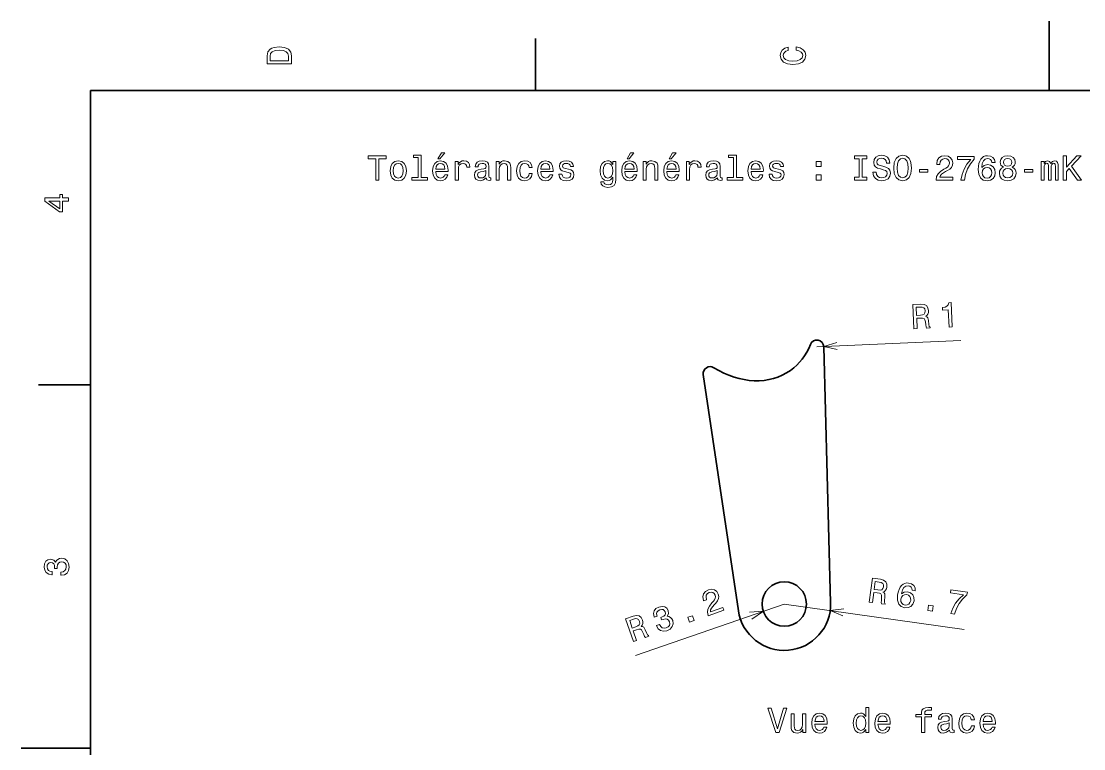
# Model space of a CAD drawing. Extents: x 0 to 297, y 0 to 210.
# Drawn here: x 0 to 153.5, y 104.9 to 210 of the extents above; entities that cross this region are included whole.
import ezdxf

# ---------------------------------------------------------------- set-up
doc = ezdxf.new("R2010")
doc.units = 0

msp = doc.modelspace()

# ---------------------------------------------------------------- linework, layer by layer
at = {"color": 7, "lineweight": 35, "ltscale": 0.25}
for p, q in [((148.5, 200), (148.5, 210)), ((10, 105), (0, 105))]:
    msp.add_line(p, q, dxfattribs=at)
at = {"color": 7, "lineweight": 35, "ltscale": 0.1875}
for p, q in [((74.300003, 200), (74.300003, 207.5)), ((10, 157.5), (2.5, 157.5))]:
    msp.add_line(p, q, dxfattribs=at)
at = {"color": 7, "lineweight": 35}
for p, q in [((287, 200), (10, 200)), ((10, 200), (10, 10)), ((116.931625, 126.0056), (115.935677, 162.988953)), ((103.606911, 124.839836), (98.532539, 158.966751))]:
    msp.add_line(p, q, dxfattribs=at)
at = {"color": 7, "lineweight": 13}
for p, q in [((114.936035, 162.962036), (135.727798, 163.900513)), ((110.234055, 125.825233), (88.742981, 118.38028)), ((110.234055, 125.825233), (136.218765, 122.144554))]:
    msp.add_line(p, q, dxfattribs=at)
for points in [[(35.533215, 204.994965), (35.533215, 203.829971), (39.033215, 203.829971), (39.033215, 204.994965), (38.922264, 205.544678), (38.584366, 205.953171), (38.034657, 206.205338), (37.283215, 206.296112), (36.516644, 206.215424), (36.21405, 206.114563), (35.971977, 205.973343), (35.644165, 205.56485), (35.563473, 205.297562)], [(35.951801, 204.959656), (36.027451, 205.342941), (36.259438, 205.605194), (36.672985, 205.761536), (37.283215, 205.811966), (37.873272, 205.756485), (38.286816, 205.600143), (38.533936, 205.332855), (38.614628, 204.959656), (38.614628, 204.298996), (35.951801, 204.298996)], [(111.93206, 205.817017), (112.35569, 205.716141), (112.658287, 205.549713), (112.844887, 205.317734), (112.905403, 205.045395), (112.814629, 204.71759), (112.54229, 204.460388), (112.098488, 204.28891), (111.483215, 204.233429), (110.872986, 204.28891), (110.424141, 204.455338), (110.151802, 204.71254), (110.055984, 205.045395), (110.106415, 205.287476), (110.247627, 205.494247), (110.474571, 205.655624), (110.787247, 205.766571), (110.787247, 206.245682), (110.308144, 206.094391), (109.94503, 205.832138), (109.718086, 205.474075), (109.637398, 205.045395), (109.763474, 204.510818), (110.116501, 204.10231), (110.696472, 203.840057), (111.483215, 203.749283), (112.269958, 203.840057), (112.84993, 204.10231), (113.208, 204.510818), (113.329041, 205.045395), (113.233215, 205.51442), (112.965927, 205.892654), (112.527161, 206.159943), (111.93206, 206.301163)], [(51.201794, 187.052185), (51.665771, 187.052185), (51.665771, 190.128555), (52.72485, 190.128555), (52.72485, 190.552185), (50.137672, 190.552185), (50.137672, 190.128555), (51.201794, 190.128555)], [(57.344444, 190.300018), (57.344444, 187.425385), (56.431622, 187.425385), (56.431622, 187.052185), (58.69603, 187.052185), (58.69603, 187.425385), (57.78825, 187.425385), (57.78825, 190.673218), (56.648479, 190.673218), (56.648479, 190.300018)], [(60.193871, 190.128555), (60.491421, 190.128555), (61.192429, 190.985901), (60.698193, 190.985901)], [(87.518074, 190.128555), (87.815628, 190.128555), (88.516632, 190.985901), (88.0224, 190.985901)], [(93.590118, 190.128555), (93.887665, 190.128555), (94.588676, 190.985901), (94.094437, 190.985901)], [(102.884781, 190.300018), (102.884781, 187.425385), (101.971962, 187.425385), (101.971962, 187.052185), (104.236374, 187.052185), (104.236374, 187.425385), (103.32859, 187.425385), (103.32859, 190.673218), (102.18882, 190.673218), (102.18882, 190.300018)], [(121.030319, 187.475815), (120.384781, 187.475815), (120.384781, 187.052185), (122.139824, 187.052185), (122.139824, 187.475815), (121.494293, 187.475815), (121.494293, 190.128555), (122.139824, 190.128555), (122.139824, 190.552185), (120.384781, 190.552185), (120.384781, 190.128555), (121.030319, 190.128555)], [(123.501503, 188.207077), (123.042564, 188.207077), (123.143433, 187.672501), (123.395592, 187.279129), (123.78392, 187.042099), (124.308418, 186.95636), (124.827873, 187.037048), (125.216202, 187.258957), (125.463318, 187.606934), (125.554092, 188.065872), (125.478447, 188.479416), (125.266632, 188.746704), (124.923691, 188.923218), (124.46476, 189.054352), (124.071388, 189.150162), (123.814178, 189.261124), (123.667931, 189.422501), (123.622536, 189.674667), (123.667931, 189.901611), (123.799049, 190.073074), (124.000778, 190.189072), (124.27816, 190.229416), (124.560577, 190.178986), (124.782478, 190.042816), (124.928734, 189.815872), (124.999336, 189.50824), (125.458275, 189.50824), (125.458275, 189.518326), (125.377579, 189.992386), (125.140549, 190.345413), (124.767349, 190.567322), (124.263031, 190.64296), (123.809135, 190.567322), (123.456108, 190.355499), (123.229164, 190.027695), (123.148476, 189.604065), (123.214035, 189.225815), (123.405678, 188.968613), (123.708275, 188.797134), (124.121819, 188.666016), (124.530319, 188.550018), (124.837959, 188.439072), (125.024559, 188.277695), (125.090118, 188.015442), (125.029602, 187.748154), (124.87326, 187.546417), (124.63623, 187.420334), (124.32859, 187.37999), (123.985649, 187.435471), (123.723404, 187.596848), (123.556976, 187.8591)], [(126.038246, 188.802185), (126.129028, 188.015442), (126.391273, 187.435471), (126.799774, 187.077408), (127.334358, 186.95636), (127.863899, 187.077408), (128.277435, 187.435471), (128.534637, 188.015442), (128.630463, 188.802185), (128.534637, 189.583893), (128.423691, 189.901611), (128.277435, 190.163849), (127.863899, 190.521927), (127.611732, 190.612701), (127.334358, 190.64801), (126.794731, 190.521927), (126.38623, 190.1689), (126.129028, 189.588928)], [(132.175858, 187.052185), (134.581482, 187.052185), (134.581482, 187.485901), (132.680176, 187.485901), (132.786102, 187.722931), (132.967651, 187.919617), (133.527435, 188.277695), (133.824997, 188.428986), (134.157852, 188.645844), (134.394882, 188.89801), (134.531052, 189.195557), (134.581482, 189.533447), (134.495743, 189.957077), (134.258713, 190.289932), (133.895599, 190.501755), (133.426575, 190.577408), (132.942429, 190.491669), (132.57428, 190.254639), (132.33725, 189.876389), (132.256561, 189.377106), (132.256561, 189.306503), (132.715485, 189.306503), (132.715485, 189.346848), (132.760864, 189.689789), (132.897034, 189.941956), (133.113892, 190.103333), (133.401367, 190.158813), (133.693878, 190.108383), (133.910736, 189.9823), (134.051941, 189.785614), (134.102371, 189.538498), (134.067078, 189.306503), (133.971252, 189.109818), (133.809875, 188.938354), (133.587967, 188.787048), (133.290405, 188.625671), (132.796173, 188.312988), (132.448196, 187.980133), (132.241425, 187.576675), (132.175858, 187.067322)], [(135.741425, 187.052185), (136.250793, 187.052185), (136.417221, 187.884323), (136.709717, 188.66098), (137.12326, 189.382156), (137.662903, 190.057953), (137.662903, 190.476532), (135.262329, 190.476532), (135.262329, 190.017609), (137.178741, 190.017609), (136.623993, 189.336761), (136.205414, 188.625671), (135.912903, 187.869186)], [(140.688843, 189.6091), (140.593018, 190.017609), (140.371109, 190.32019), (140.028168, 190.511841), (139.584366, 190.577408), (139.286819, 190.542099), (139.029602, 190.446274), (138.802673, 190.289932), (138.611023, 190.068039), (138.459732, 189.790665), (138.348785, 189.452759), (138.278168, 189.054352), (138.257996, 188.605499), (138.338684, 187.889359), (138.585815, 187.369904), (138.984222, 187.057236), (139.5289, 186.951324), (140.018097, 187.042099), (140.391296, 187.279129), (140.633362, 187.652328), (140.719086, 188.126389), (140.633362, 188.605499), (140.401367, 188.973648), (140.043304, 189.205643), (139.599487, 189.286331), (139.120392, 189.185471), (138.762329, 188.89801), (138.837982, 189.452759), (138.999359, 189.851181), (139.246475, 190.088211), (139.589417, 190.1689), (139.841583, 190.128555), (140.033218, 190.022644), (140.159302, 189.84613), (140.224854, 189.6091)], [(141.88913, 188.938354), (141.631927, 188.797134), (141.455414, 188.600449), (141.344452, 188.353333), (141.309158, 188.055786), (141.389847, 187.606934), (141.621826, 187.258957), (142.000076, 187.037048), (142.514496, 186.951324), (143.023849, 187.037048), (143.4021, 187.258957), (143.634094, 187.606934), (143.719818, 188.055786), (143.679474, 188.353333), (143.573563, 188.600449), (143.391998, 188.797134), (143.139847, 188.938354), (143.341583, 189.059387), (143.482788, 189.225815), (143.568512, 189.427551), (143.598785, 189.674667), (143.518097, 190.03273), (143.306274, 190.32019), (142.963333, 190.50679), (142.514496, 190.577408), (142.060593, 190.50679), (141.717651, 190.32019), (141.500793, 190.03273), (141.42514, 189.674667), (141.450363, 189.427551), (141.536102, 189.225815)], [(150.528183, 187.052185), (150.992157, 187.052185), (150.992157, 188.297867), (151.405701, 188.741669), (152.58078, 187.052185), (153.14563, 187.052185), (151.733521, 189.079559), (153.10527, 190.552185), (152.48999, 190.552185), (150.992157, 188.933304), (150.992157, 190.552185), (150.528183, 190.552185)], [(53.294735, 188.403763), (53.375427, 187.788498), (53.607414, 187.33461), (53.975571, 187.052185), (54.469807, 186.95636), (54.959, 187.052185), (55.327156, 187.329559), (55.559143, 187.783447), (55.644878, 188.403763), (55.559143, 189.019043), (55.327156, 189.477982), (54.959, 189.755356), (54.469807, 189.856216), (53.975571, 189.755356), (53.607414, 189.472931), (53.375427, 189.019043)], [(53.748623, 188.408813), (53.794014, 188.862701), (53.935223, 189.190521), (54.16217, 189.392242), (54.469807, 189.462845), (54.7724, 189.392242), (54.999344, 189.195557), (55.140556, 188.862701), (55.190987, 188.408813), (55.140556, 187.949875), (54.999344, 187.61702), (54.7724, 187.415298), (54.469807, 187.349731), (54.16217, 187.415298), (53.935223, 187.61702), (53.794014, 187.949875)], [(59.88623, 188.277695), (61.661449, 188.277695), (61.666492, 188.484467), (61.5858, 189.064438), (61.363899, 189.498154), (61.010872, 189.760391), (60.541851, 189.856216), (60.08292, 189.755356), (59.729893, 189.472931), (59.502949, 189.014008), (59.422256, 188.408813), (59.497906, 187.788498), (59.72485, 187.33461), (60.07283, 187.052185), (60.526722, 186.95636), (60.920094, 187.021927), (61.242859, 187.19339), (61.479893, 187.465729), (61.616058, 187.828842), (61.177299, 187.828842), (61.086521, 187.627106), (60.955399, 187.475815), (60.582199, 187.354782), (60.294735, 187.410248), (60.077873, 187.586761), (59.936665, 187.874237), (59.88623, 188.262558)], [(59.88623, 188.650894), (59.941708, 188.998871), (60.077873, 189.256073), (60.284649, 189.412415), (60.556984, 189.467896), (60.824272, 189.412415), (61.031044, 189.256073), (61.157127, 188.998871), (61.202515, 188.650894)], [(62.700356, 187.052185), (63.144157, 187.052185), (63.144157, 188.600449), (63.189545, 188.973648), (63.325714, 189.240952), (63.547615, 189.402328), (63.845165, 189.457809), (64.06707, 189.422501), (64.233498, 189.32164), (64.334358, 189.150162), (64.369659, 188.918182), (64.818512, 188.918182), (64.757988, 189.326675), (64.591568, 189.619186), (64.314186, 189.7957), (63.935944, 189.856216), (63.678741, 189.815872), (63.456837, 189.715012), (63.260151, 189.543533), (63.103813, 189.311554), (63.103813, 189.760391), (62.700356, 189.760391)], [(67.178741, 187.405212), (67.178741, 187.390076), (67.203957, 187.218613), (67.279602, 187.09758), (67.597328, 187.001755), (67.844444, 187.042099), (67.844444, 187.38504), (67.738541, 187.369904), (67.597328, 187.435471), (67.572113, 187.637207), (67.572113, 189.039215), (67.511597, 189.397293), (67.335083, 189.649445), (67.027443, 189.800751), (66.593727, 189.856216), (66.170097, 189.7957), (65.857414, 189.624237), (65.660728, 189.356934), (65.595169, 189.003922), (65.595169, 188.973648), (65.993584, 188.973648), (66.028885, 189.185471), (66.139832, 189.336761), (66.321396, 189.427551), (66.578598, 189.462845), (66.825714, 189.437637), (67.002228, 189.361984), (67.108139, 189.230865), (67.14344, 189.049301), (67.12326, 188.837494), (67.042572, 188.731583), (66.840843, 188.681152), (66.462601, 188.640808), (66.028885, 188.550018), (65.721245, 188.388641), (65.539688, 188.136475), (65.484215, 187.763275), (65.534645, 187.43042), (65.690987, 187.183304), (65.943146, 187.026962), (66.29113, 186.971497), (66.760155, 187.077408)], [(68.605972, 187.052185), (69.049774, 187.052185), (69.049774, 188.615585), (69.095169, 188.973648), (69.241425, 189.235901), (69.468369, 189.397293), (69.770958, 189.457809), (70.013031, 189.407379), (70.16433, 189.27121), (70.239975, 189.044266), (70.265198, 188.741669), (70.265198, 187.052185), (70.709, 187.052185), (70.709, 188.832443), (70.688828, 189.190521), (70.598053, 189.488068), (70.300499, 189.760391), (69.836517, 189.856216), (69.579315, 189.820923), (69.362457, 189.725098), (69.175858, 189.563705), (69.029602, 189.346848), (69.029602, 189.760391), (68.605972, 189.760391)], [(73.366783, 188.862701), (73.805542, 188.862701), (73.714767, 189.266159), (73.49791, 189.583893), (73.160011, 189.780579), (72.721252, 189.856216), (72.237099, 189.755356), (71.868942, 189.472931), (71.636955, 189.014008), (71.556259, 188.398727), (71.631912, 187.788498), (71.858856, 187.33461), (72.216927, 187.052185), (72.706116, 186.95636), (73.139839, 187.032013), (73.477737, 187.24382), (73.709717, 187.576675), (73.810585, 188.020477), (73.386955, 188.020477), (73.31131, 187.738068), (73.170097, 187.526245), (72.968369, 187.395126), (72.721252, 187.354782), (72.413612, 187.420334), (72.191711, 187.62207), (72.055542, 187.949875), (72.010155, 188.413849), (72.055542, 188.867752), (72.196754, 189.195557), (72.423698, 189.397293), (72.721252, 189.467896), (72.983498, 189.422501), (73.180183, 189.306503), (73.31131, 189.114868)], [(75.066345, 188.277695), (76.841568, 188.277695), (76.846603, 188.484467), (76.765915, 189.064438), (76.544014, 189.498154), (76.190987, 189.760391), (75.72197, 189.856216), (75.263031, 189.755356), (74.910011, 189.472931), (74.68306, 189.014008), (74.602371, 188.408813), (74.678024, 187.788498), (74.904968, 187.33461), (75.252945, 187.052185), (75.706841, 186.95636), (76.100212, 187.021927), (76.422974, 187.19339), (76.660011, 187.465729), (76.796173, 187.828842), (76.357414, 187.828842), (76.266632, 187.627106), (76.135513, 187.475815), (75.762314, 187.354782), (75.474854, 187.410248), (75.257996, 187.586761), (75.116783, 187.874237), (75.066345, 188.262558)], [(75.066345, 188.650894), (75.121826, 188.998871), (75.257996, 189.256073), (75.464767, 189.412415), (75.737099, 189.467896), (76.004387, 189.412415), (76.211159, 189.256073), (76.337242, 188.998871), (76.382629, 188.650894)], [(79.040413, 188.630722), (78.61174, 188.731583), (78.294014, 188.84758), (78.18811, 189.08461), (78.218369, 189.251038), (78.324272, 189.37207), (78.495743, 189.447723), (78.742859, 189.477982), (78.979889, 189.447723), (79.166489, 189.356934), (79.287529, 189.220779), (79.337959, 189.039215), (79.771683, 189.039215), (79.771683, 189.049301), (79.69603, 189.377106), (79.489258, 189.634323), (79.166489, 189.7957), (78.742859, 189.856216), (78.314186, 189.7957), (78.001511, 189.629272), (77.804825, 189.382156), (77.744301, 189.069473), (77.789688, 188.766876), (77.930901, 188.555069), (78.162888, 188.403763), (78.500786, 188.297867), (78.995026, 188.176819), (79.297615, 188.050751), (79.378311, 187.949875), (79.408569, 187.798584), (79.363174, 187.611984), (79.242142, 187.470779), (79.045456, 187.37999), (78.783203, 187.349731), (78.505829, 187.37999), (78.3041, 187.485901), (78.167931, 187.657379), (78.112457, 187.894409), (77.683784, 187.894409), (77.754387, 187.490952), (77.961159, 187.198441), (78.288971, 187.021927), (78.742859, 186.95636), (79.216927, 187.021927), (79.564911, 187.198441), (79.776718, 187.480865), (79.852371, 187.849014), (79.796898, 188.166733), (79.640556, 188.383591), (79.383347, 188.524811)], [(85.894157, 187.173218), (85.894157, 189.760391), (85.47052, 189.760391), (85.47052, 189.32164), (85.122543, 189.720047), (84.910721, 189.820923), (84.673691, 189.856216), (84.245026, 189.755356), (83.91217, 189.472931), (83.695313, 189.019043), (83.619659, 188.408813), (83.695313, 187.793533), (83.91217, 187.339645), (84.245026, 187.052185), (84.673691, 186.95636), (84.915771, 186.991669), (85.1175, 187.082443), (85.47052, 187.465729), (85.47052, 187.082443), (85.430176, 186.779846), (85.319229, 186.562988), (85.107407, 186.436905), (84.789688, 186.391525), (84.512314, 186.421783), (84.315628, 186.497437), (84.199631, 186.628555), (84.16433, 186.805069), (83.735657, 186.805069), (83.735657, 186.784897), (83.801216, 186.462128), (84.002945, 186.220047), (84.325714, 186.063705), (84.764473, 186.00824), (85.288971, 186.083893), (85.636948, 186.2957), (85.833633, 186.663864)], [(84.078598, 188.408813), (84.123978, 188.857666), (84.260147, 189.190521), (84.47197, 189.387207), (84.754387, 189.457809), (85.051941, 189.387207), (85.273834, 189.190521), (85.410004, 188.857666), (85.460434, 188.408813), (85.410004, 187.949875), (85.273834, 187.62207), (85.051941, 187.420334), (84.754387, 187.354782), (84.47197, 187.420334), (84.260147, 187.62207), (84.123978, 187.954926)], [(87.210434, 188.277695), (88.985657, 188.277695), (88.990692, 188.484467), (88.910004, 189.064438), (88.688103, 189.498154), (88.335075, 189.760391), (87.866058, 189.856216), (87.40712, 189.755356), (87.054092, 189.472931), (86.827148, 189.014008), (86.74646, 188.408813), (86.822113, 187.788498), (87.049057, 187.33461), (87.397034, 187.052185), (87.850922, 186.95636), (88.244301, 187.021927), (88.567062, 187.19339), (88.804092, 187.465729), (88.940262, 187.828842), (88.501503, 187.828842), (88.410721, 187.627106), (88.279602, 187.475815), (87.906403, 187.354782), (87.618942, 187.410248), (87.402084, 187.586761), (87.260864, 187.874237), (87.210434, 188.262558)], [(87.210434, 188.650894), (87.265915, 188.998871), (87.402084, 189.256073), (87.608856, 189.412415), (87.881187, 189.467896), (88.148483, 189.412415), (88.355255, 189.256073), (88.481331, 188.998871), (88.526718, 188.650894)], [(89.858131, 187.052185), (90.301933, 187.052185), (90.301933, 188.615585), (90.347321, 188.973648), (90.493576, 189.235901), (90.72052, 189.397293), (91.023117, 189.457809), (91.26519, 189.407379), (91.416489, 189.27121), (91.492142, 189.044266), (91.517349, 188.741669), (91.517349, 187.052185), (91.961159, 187.052185), (91.961159, 188.832443), (91.940979, 189.190521), (91.850204, 189.488068), (91.552658, 189.760391), (91.088684, 189.856216), (90.831474, 189.820923), (90.614616, 189.725098), (90.428017, 189.563705), (90.281761, 189.346848), (90.281761, 189.760391), (89.858131, 189.760391)], [(93.282486, 188.277695), (95.057693, 188.277695), (95.062744, 188.484467), (94.982048, 189.064438), (94.760147, 189.498154), (94.40712, 189.760391), (93.938103, 189.856216), (93.479172, 189.755356), (93.126144, 189.472931), (92.8992, 189.014008), (92.818504, 188.408813), (92.89415, 187.788498), (93.121094, 187.33461), (93.469086, 187.052185), (93.922974, 186.95636), (94.316345, 187.021927), (94.639114, 187.19339), (94.876144, 187.465729), (95.012314, 187.828842), (94.573547, 187.828842), (94.482773, 187.627106), (94.351646, 187.475815), (93.978447, 187.354782), (93.690979, 187.410248), (93.474121, 187.586761), (93.332916, 187.874237), (93.282486, 188.262558)], [(93.282486, 188.650894), (93.337952, 188.998871), (93.474121, 189.256073), (93.680893, 189.412415), (93.953232, 189.467896), (94.22052, 189.412415), (94.427292, 189.256073), (94.553375, 188.998871), (94.598763, 188.650894)], [(96.096603, 187.052185), (96.540405, 187.052185), (96.540405, 188.600449), (96.5858, 188.973648), (96.721962, 189.240952), (96.943863, 189.402328), (97.241409, 189.457809), (97.463318, 189.422501), (97.629745, 189.32164), (97.730606, 189.150162), (97.765915, 188.918182), (98.214752, 188.918182), (98.154236, 189.326675), (97.987808, 189.619186), (97.710434, 189.7957), (97.332191, 189.856216), (97.074989, 189.815872), (96.853088, 189.715012), (96.656403, 189.543533), (96.500061, 189.311554), (96.500061, 189.760391), (96.096603, 189.760391)], [(100.574982, 187.405212), (100.574982, 187.390076), (100.600204, 187.218613), (100.67585, 187.09758), (100.993576, 187.001755), (101.240692, 187.042099), (101.240692, 187.38504), (101.134781, 187.369904), (100.993576, 187.435471), (100.968353, 187.637207), (100.968353, 189.039215), (100.907837, 189.397293), (100.731323, 189.649445), (100.423691, 189.800751), (99.989975, 189.856216), (99.566345, 189.7957), (99.253662, 189.624237), (99.056976, 189.356934), (98.991409, 189.003922), (98.991409, 188.973648), (99.389832, 188.973648), (99.425133, 189.185471), (99.536087, 189.336761), (99.717636, 189.427551), (99.974838, 189.462845), (100.221962, 189.437637), (100.398476, 189.361984), (100.504379, 189.230865), (100.539688, 189.049301), (100.519516, 188.837494), (100.43882, 188.731583), (100.237091, 188.681152), (99.858849, 188.640808), (99.425133, 188.550018), (99.117493, 188.388641), (98.935944, 188.136475), (98.880463, 187.763275), (98.930893, 187.43042), (99.087234, 187.183304), (99.339401, 187.026962), (99.687378, 186.971497), (100.156403, 187.077408)], [(105.426575, 188.277695), (107.201782, 188.277695), (107.206833, 188.484467), (107.126137, 189.064438), (106.904236, 189.498154), (106.551208, 189.760391), (106.082191, 189.856216), (105.62326, 189.755356), (105.270233, 189.472931), (105.043289, 189.014008), (104.962593, 188.408813), (105.038239, 187.788498), (105.265182, 187.33461), (105.613174, 187.052185), (106.067062, 186.95636), (106.460434, 187.021927), (106.783203, 187.19339), (107.020233, 187.465729), (107.156403, 187.828842), (106.717636, 187.828842), (106.626862, 187.627106), (106.495735, 187.475815), (106.122536, 187.354782), (105.835068, 187.410248), (105.61821, 187.586761), (105.477005, 187.874237), (105.426575, 188.262558)], [(105.426575, 188.650894), (105.48204, 188.998871), (105.61821, 189.256073), (105.824982, 189.412415), (106.097321, 189.467896), (106.364609, 189.412415), (106.571381, 189.256073), (106.697464, 188.998871), (106.742851, 188.650894)], [(109.400635, 188.630722), (108.971954, 188.731583), (108.654236, 188.84758), (108.548325, 189.08461), (108.578583, 189.251038), (108.684494, 189.37207), (108.855965, 189.447723), (109.103081, 189.477982), (109.340118, 189.447723), (109.526718, 189.356934), (109.647751, 189.220779), (109.698181, 189.039215), (110.131897, 189.039215), (110.131897, 189.049301), (110.056252, 189.377106), (109.84948, 189.634323), (109.526718, 189.7957), (109.103081, 189.856216), (108.674408, 189.7957), (108.361725, 189.629272), (108.165039, 189.382156), (108.104523, 189.069473), (108.149918, 188.766876), (108.291122, 188.555069), (108.523109, 188.403763), (108.861008, 188.297867), (109.35524, 188.176819), (109.657837, 188.050751), (109.738525, 187.949875), (109.768784, 187.798584), (109.723404, 187.611984), (109.602364, 187.470779), (109.405678, 187.37999), (109.143433, 187.349731), (108.866051, 187.37999), (108.664322, 187.485901), (108.528152, 187.657379), (108.472679, 187.894409), (108.044006, 187.894409), (108.114609, 187.490952), (108.321381, 187.198441), (108.649193, 187.021927), (109.103081, 186.95636), (109.577148, 187.021927), (109.925125, 187.198441), (110.136948, 187.480865), (110.212593, 187.849014), (110.15712, 188.166733), (110.000778, 188.383591), (109.743576, 188.524811)], [(114.842278, 189.008957), (115.538239, 189.008957), (115.538239, 189.760391), (114.842278, 189.760391)], [(126.5224, 188.802185), (126.577873, 189.412415), (126.744301, 189.861267), (127.001503, 190.133591), (127.334358, 190.229416), (127.662163, 190.133591), (127.919373, 189.856216), (128.0858, 189.407379), (128.146317, 188.802185), (128.0858, 188.191956), (127.919373, 187.743103), (127.662163, 187.470779), (127.334358, 187.37999), (127.001503, 187.470779), (126.744301, 187.743103), (126.577873, 188.186905)], [(140.229904, 188.121353), (140.174423, 187.803619), (140.033218, 187.561554), (139.806274, 187.400162), (139.523849, 187.349731), (139.226303, 187.400162), (138.999359, 187.556503), (138.853104, 187.798584), (138.807709, 188.116302), (138.858154, 188.428986), (138.999359, 188.666016), (139.231354, 188.817322), (139.544022, 188.872787), (139.81636, 188.817322), (140.033218, 188.671066), (140.174423, 188.434036)], [(141.904266, 189.634323), (141.944611, 189.856216), (142.065643, 190.027695), (142.257278, 190.133591), (142.514496, 190.17395), (142.766647, 190.133591), (142.958282, 190.027695), (143.07933, 189.856216), (143.124725, 189.634323), (143.07933, 189.407379), (142.958282, 189.230865), (142.766647, 189.114868), (142.514496, 189.079559), (142.257278, 189.119904), (142.065643, 189.230865), (141.944611, 189.407379)], [(147.366089, 187.052185), (147.774582, 187.052185), (147.774582, 188.862701), (147.799805, 189.13504), (147.875443, 189.331726), (147.99144, 189.447723), (148.142731, 189.493103), (148.263763, 189.452759), (148.344467, 189.351898), (148.384811, 189.18042), (148.399933, 188.953476), (148.399933, 187.052185), (148.783234, 187.052185), (148.783234, 188.862701), (148.808441, 189.12999), (148.884094, 189.326675), (149.005127, 189.447723), (149.156433, 189.493103), (149.277466, 189.452759), (149.358154, 189.351898), (149.408585, 188.953476), (149.408585, 187.052185), (149.817078, 187.052185), (149.817078, 188.923218), (149.79187, 189.311554), (149.711182, 189.6091), (149.549805, 189.790665), (149.287537, 189.856216), (148.979919, 189.755356), (148.742889, 189.462845), (148.556274, 189.750305), (148.243591, 189.856216), (147.956146, 189.755356), (147.75946, 189.472931), (147.75946, 189.760391), (147.366089, 189.760391)], [(67.128311, 188.000305), (67.067787, 187.738068), (66.906403, 187.536331), (66.66433, 187.405212), (66.366783, 187.359818), (66.17514, 187.38504), (66.038971, 187.465729), (65.953232, 187.606934), (65.928024, 187.803619), (65.948196, 187.980133), (66.028885, 188.106216), (66.351654, 188.247437), (66.760155, 188.307953), (67.128311, 188.428986)], [(100.524551, 188.000305), (100.464035, 187.738068), (100.302658, 187.536331), (100.060577, 187.405212), (99.763031, 187.359818), (99.571381, 187.38504), (99.435219, 187.465729), (99.349487, 187.606934), (99.324265, 187.803619), (99.344437, 187.980133), (99.425133, 188.106216), (99.747894, 188.247437), (100.156403, 188.307953), (100.524551, 188.428986)], [(114.842278, 187.052185), (115.538239, 187.052185), (115.538239, 187.803619), (114.842278, 187.803619)], [(129.760162, 188.207077), (130.980621, 188.207077), (130.980621, 188.605499), (129.760162, 188.605499)], [(141.793304, 188.065872), (141.838684, 188.33316), (141.984955, 188.534897), (142.211884, 188.666016), (142.514496, 188.711411), (142.812042, 188.666016), (143.038986, 188.534897), (143.185242, 188.33316), (143.235672, 188.065872), (143.185242, 187.778412), (143.038986, 187.561554), (142.812042, 187.420334), (142.514496, 187.374954), (142.211884, 187.420334), (141.984955, 187.561554), (141.838684, 187.778412)], [(144.940277, 188.207077), (146.160736, 188.207077), (146.160736, 188.605499), (144.940277, 188.605499)], [(6.833213, 184.02739), (6.833213, 184.481277), (5.965778, 184.481277), (5.965778, 184.98056), (5.56232, 184.98056), (5.56232, 184.481277), (3.408862, 184.481277), (3.408862, 184.022339), (5.521974, 182.489197), (5.965778, 182.489197), (5.965778, 184.02739)], [(5.56232, 182.912827), (3.993876, 184.02739), (5.56232, 184.02739)], [(128.965744, 165.597321), (129.43428, 165.618469), (129.367645, 167.094635), (129.846268, 167.116241), (130.199615, 167.117035), (130.424484, 167.056519), (130.552902, 166.895721), (130.616699, 166.600739), (130.662354, 166.148453), (130.705994, 165.85257), (130.774414, 165.678955), (131.303421, 165.702835), (131.299103, 165.798553), (131.176849, 165.934402), (131.124725, 166.194565), (131.06398, 166.757233), (130.959473, 167.171539), (130.837677, 167.297287), (130.651978, 167.384827), (130.847824, 167.519882), (130.980927, 167.702576), (131.061615, 167.928345), (131.079788, 168.196732), (130.990143, 168.616745), (130.774292, 168.925049), (130.433136, 169.101501), (129.976761, 169.146515), (128.807922, 169.093765)], [(134.030472, 165.825928), (134.488937, 165.846619), (134.329987, 169.368256), (133.987381, 169.352783), (133.910568, 169.041382), (133.738525, 168.82663), (133.466888, 168.693207), (133.085815, 168.63562), (133.101959, 168.277908), (133.918121, 168.314758)], [(129.865097, 168.712372), (130.173782, 168.696014), (130.394745, 168.610077), (130.538727, 168.43988), (130.596588, 168.164825), (130.559387, 167.870346), (130.43132, 167.687866), (130.203659, 167.586731), (129.887405, 167.547211), (129.348328, 167.522873), (129.295792, 168.686676)], [(5.73379, 129.979111), (5.769093, 129.979111), (6.253242, 130.059799), (6.616354, 130.296829), (6.848343, 130.670029), (6.934078, 131.164276), (6.848343, 131.688766), (6.626441, 132.082138), (6.273415, 132.334305), (5.819525, 132.425079), (5.521974, 132.384735), (5.279899, 132.273788), (5.0933, 132.092224), (4.957133, 131.850143), (4.684798, 132.177963), (4.251081, 132.293961), (3.857709, 132.218307), (3.560158, 132.00145), (3.373559, 131.648422), (3.307997, 131.164276), (3.388689, 130.710388), (3.610591, 130.362396), (3.963617, 130.135452), (4.432637, 130.059799), (4.46794, 130.059799), (4.46794, 130.508652), (4.145173, 130.548996), (3.913184, 130.680115), (3.771974, 130.891937), (3.721542, 131.189484), (3.761888, 131.451736), (3.867795, 131.643372), (4.039265, 131.759369), (4.271254, 131.804764), (4.518372, 131.759369), (4.684798, 131.638336), (4.785663, 131.426514), (4.815922, 131.139053), (4.810879, 130.942368), (5.209294, 130.942368), (5.199208, 131.189484), (5.244596, 131.507217), (5.365634, 131.744247), (5.56232, 131.885452), (5.819525, 131.935883), (6.112032, 131.880417), (6.328891, 131.734161), (6.465058, 131.502167), (6.510447, 131.194534), (6.460014, 130.876801), (6.308718, 130.644821), (6.066643, 130.498566), (5.73379, 130.443085)], [(122.488396, 126.109398), (122.952782, 126.043617), (123.160019, 127.506676), (123.634392, 127.439484), (123.981804, 127.374992), (124.191612, 127.273964), (124.288116, 127.092209), (124.296318, 126.790527), (124.257629, 126.337585), (124.245857, 126.038734), (124.281021, 125.855476), (124.805328, 125.781212), (124.818764, 125.876083), (124.723724, 126.032166), (124.720551, 126.297478), (124.764816, 126.861687), (124.738632, 127.288162), (124.642181, 127.434258), (124.475853, 127.554596), (124.693275, 127.651138), (124.857841, 127.806107), (124.978844, 128.013077), (125.046295, 128.273483), (125.035797, 128.702835), (124.880623, 129.045715), (124.577942, 129.282135), (124.137726, 129.410706), (122.979263, 129.574799)], [(123.947777, 129.004669), (124.248131, 128.931564), (124.449409, 128.806274), (124.559479, 128.612396), (124.565514, 128.331406), (124.474556, 128.048859), (124.31498, 127.893188), (124.072556, 127.835846), (123.754433, 127.855438), (123.220139, 127.931114), (123.38353, 129.084595)], [(99.234001, 124.131195), (101.507088, 124.91864), (101.36512, 125.328461), (99.568565, 124.7061), (99.591049, 124.964745), (99.698227, 125.210022), (100.10997, 125.731606), (100.341606, 125.97197), (100.585136, 126.285835), (100.72657, 126.601692), (100.757835, 126.927422), (100.694885, 127.263214), (100.475204, 127.635437), (100.142273, 127.872368), (99.729828, 127.953651), (99.261887, 127.871605), (98.832474, 127.632118), (98.562187, 127.287628), (98.462029, 126.852638), (98.549217, 126.354454), (98.572327, 126.287735), (99.005974, 126.437965), (98.992767, 126.476082), (98.923401, 126.814987), (98.969528, 127.097832), (99.121613, 127.321312), (99.375076, 127.467827), (99.667984, 127.515923), (99.914162, 127.467773), (100.111977, 127.32814), (100.240524, 127.111145), (100.283096, 126.880386), (100.256943, 126.66317), (100.160576, 126.448318), (100.000427, 126.232719), (99.772095, 125.982826), (99.40744, 125.525597), (99.187576, 125.097168), (99.124268, 124.648254), (99.22905, 124.145493)], [(129.15506, 127.74752), (129.117493, 128.165421), (128.940216, 128.49614), (128.627548, 128.733994), (128.197327, 128.861145), (127.897758, 128.86792), (127.629654, 128.809128), (127.383026, 128.686157), (127.162155, 128.493317), (126.973457, 128.239914), (126.816208, 127.920914), (126.69043, 127.536339), (126.607506, 127.094757), (126.58696, 126.374374), (126.758789, 125.825401), (127.109406, 125.459938), (127.633842, 125.278687), (128.130936, 125.299957), (128.533691, 125.482307), (128.825714, 125.817863), (128.977081, 126.275223), (128.959381, 126.761612), (128.781326, 127.158669), (128.459335, 127.438583), (128.031235, 127.580719), (127.542709, 127.548042), (127.147865, 127.313637), (127.300568, 127.852303), (127.516235, 128.224152), (127.794159, 128.424179), (128.14502, 128.455978), (128.389038, 128.380661), (128.563934, 128.248932), (128.664001, 128.056473), (128.695679, 127.812592)], [(134.30217, 124.436005), (134.806503, 124.364563), (135.087982, 125.165131), (135.486526, 125.893089), (135.997131, 126.549149), (136.626205, 127.142578), (136.684906, 127.55703), (134.30806, 127.893707), (134.243698, 127.439308), (136.141174, 127.170532), (135.496414, 126.574226), (134.982239, 125.928864), (134.586533, 125.220886)], [(128.49202, 126.338837), (128.392532, 126.032028), (128.218765, 125.812157), (127.971428, 125.684196), (127.684723, 125.673866), (127.397186, 125.765533), (127.194412, 125.952156), (127.083557, 126.212349), (127.083176, 126.533302), (127.176964, 126.835815), (127.350021, 127.050705), (127.600937, 127.167969), (127.918304, 127.179039), (128.180161, 127.085922), (128.374374, 126.910698), (128.480942, 126.656204)], [(91.775604, 122.710976), (91.787155, 122.67762), (92.021881, 122.246552), (92.364716, 121.981033), (92.793289, 121.883987), (93.288361, 121.96476), (93.755898, 122.217453), (94.054962, 122.555901), (94.177673, 122.972015), (94.114876, 123.430618), (93.979355, 123.69857), (93.795273, 123.890984), (93.562645, 124.007874), (93.28933, 124.057304), (93.509933, 124.421936), (93.47757, 124.869728), (93.277328, 125.216667), (92.975014, 125.426842), (92.580353, 125.487602), (92.101418, 125.391068), (91.698944, 125.166252), (91.442772, 124.842667), (91.343887, 124.434799), (91.425934, 123.966858), (91.437485, 123.933502), (91.86161, 124.080421), (91.794083, 124.398613), (91.842041, 124.660744), (91.995964, 124.86351), (92.260612, 125.00856), (92.521622, 125.056282), (92.737373, 125.018944), (92.903107, 124.89489), (93.021927, 124.690536), (93.059937, 124.442177), (93.000038, 124.2453), (92.832909, 124.080658), (92.57119, 123.95797), (92.38369, 123.898346), (92.514099, 123.521881), (92.744308, 123.612305), (93.059387, 123.673416), (93.322975, 123.636635), (93.52079, 123.497009), (93.652634, 123.270485), (93.695961, 122.975937), (93.628754, 122.723145), (93.454117, 122.518547), (93.178284, 122.374954), (92.861557, 122.318604), (92.592827, 122.385628), (92.375389, 122.566498), (92.21402, 122.862854)], [(130.952606, 124.910461), (131.641693, 124.812851), (131.747086, 125.55687), (131.057999, 125.654472)], [(88.460007, 120.398857), (88.903183, 120.552391), (88.419495, 121.948647), (88.872208, 122.105476), (89.210739, 122.206734), (89.443527, 122.212654), (89.612373, 122.095016), (89.757423, 121.830368), (89.929825, 121.409737), (90.055817, 121.138489), (90.170776, 120.991508), (90.671143, 121.164848), (90.639778, 121.255386), (90.483955, 121.350845), (90.359985, 121.585442), (90.141739, 122.107613), (89.923706, 122.475075), (89.771179, 122.561005), (89.56826, 122.592117), (89.717606, 122.777283), (89.793259, 122.990295), (89.806396, 123.229691), (89.747498, 123.492157), (89.542114, 123.869339), (89.247498, 124.103523), (88.870247, 124.175659), (88.419899, 124.089027), (87.314331, 123.706039)], [(88.436325, 123.641052), (88.736916, 123.713158), (88.97319, 123.693604), (89.159637, 123.571388), (89.29332, 123.32415), (89.341415, 123.03125), (89.270531, 122.819885), (89.081039, 122.658173), (88.78907, 122.530342), (88.279175, 122.353706), (87.897835, 123.454506)], [(96.537743, 123.197159), (97.195366, 123.424973), (96.949394, 124.13501), (96.291771, 123.907196)], [(110.12339, 110.773643), (109.245872, 107.793098), (108.343132, 110.773643), (107.864029, 110.773643), (108.993713, 107.2686), (109.498032, 107.2686), (110.602501, 110.773643)], [(122.010284, 107.687187), (122.010284, 107.2686), (122.454086, 107.2686), (122.454086, 110.889641), (122.01532, 110.889641), (122.01532, 109.563271), (121.677429, 109.946556), (121.470657, 110.037331), (121.233627, 110.072632), (120.804947, 109.971771), (120.472099, 109.689346), (120.255234, 109.235458), (120.179588, 108.625229), (120.255234, 108.014999), (120.472099, 107.556061), (120.804947, 107.2686), (121.233627, 107.172783), (121.470657, 107.208084), (121.682472, 107.298859)], [(130.069366, 109.507797), (130.069366, 107.2686), (130.513168, 107.2686), (130.513168, 109.507797), (131.521805, 109.507797), (131.521805, 109.886032), (130.513168, 109.886032), (130.513168, 110.05246), (130.548462, 110.254189), (130.664459, 110.390358), (130.861145, 110.471046), (131.14357, 110.501312), (131.521805, 110.48114), (131.521805, 110.864426), (131.042694, 110.889641), (130.608978, 110.844246), (130.306396, 110.708084), (130.124832, 110.471046), (130.069366, 110.133156), (130.069366, 109.886032), (129.257401, 109.886032), (129.257401, 109.507797)], [(113.325844, 109.976814), (112.882034, 109.976814), (112.882034, 108.413414), (112.831604, 108.050301), (112.685349, 107.788055), (112.458405, 107.626671), (112.160858, 107.576241), (111.923828, 107.616585), (111.77253, 107.737617), (111.68679, 107.944389), (111.666618, 108.2369), (111.666618, 109.976814), (111.222816, 109.976814), (111.222816, 108.196556), (111.237946, 107.838486), (111.333771, 107.540932), (111.626274, 107.2686), (112.095291, 107.172783), (112.347458, 107.208084), (112.564316, 107.298859), (112.750916, 107.4552), (112.902214, 107.682144), (112.902214, 107.2686), (113.325844, 107.2686)], [(114.6623, 108.494102), (116.437515, 108.494102), (116.442558, 108.700874), (116.361862, 109.280846), (116.139961, 109.714569), (115.786942, 109.976814), (115.317917, 110.072632), (114.858986, 109.971771), (114.505959, 109.689346), (114.279015, 109.230415), (114.198318, 108.625229), (114.273972, 108.004913), (114.500916, 107.551018), (114.8489, 107.2686), (115.302788, 107.172783), (115.696159, 107.238342), (116.018929, 107.409813), (116.255959, 107.682144), (116.392128, 108.045258), (115.953362, 108.045258), (115.862587, 107.843529), (115.731461, 107.69223), (115.358261, 107.571198), (115.070801, 107.626671), (114.853943, 107.803185), (114.71273, 108.090645), (114.6623, 108.478973)], [(114.6623, 108.867302), (114.717773, 109.215286), (114.853943, 109.472488), (115.060715, 109.62883), (115.333046, 109.684303), (115.600342, 109.62883), (115.807114, 109.472488), (115.933189, 109.215286), (115.978577, 108.867302)], [(121.309273, 109.674217), (121.601776, 109.603615), (121.823685, 109.406929), (121.954803, 109.079117), (122.005234, 108.625229), (121.954803, 108.166298), (121.823685, 107.838486), (121.601776, 107.636757), (121.309273, 107.571198), (121.031891, 107.636757), (120.820076, 107.838486), (120.678871, 108.171341), (120.633476, 108.625229), (120.678871, 109.074074), (120.820076, 109.401886), (121.031891, 109.603615)], [(123.77037, 108.494102), (125.545586, 108.494102), (125.550629, 108.700874), (125.469933, 109.280846), (125.248032, 109.714569), (124.895004, 109.976814), (124.425987, 110.072632), (123.967056, 109.971771), (123.614029, 109.689346), (123.387085, 109.230415), (123.306389, 108.625229), (123.382042, 108.004913), (123.608986, 107.551018), (123.95697, 107.2686), (124.410858, 107.172783), (124.80423, 107.238342), (125.126999, 107.409813), (125.364029, 107.682144), (125.500198, 108.045258), (125.061432, 108.045258), (124.970657, 107.843529), (124.839531, 107.69223), (124.466331, 107.571198), (124.178871, 107.626671), (123.962006, 107.803185), (123.820801, 108.090645), (123.77037, 108.478973)], [(123.77037, 108.867302), (123.825844, 109.215286), (123.962006, 109.472488), (124.168777, 109.62883), (124.441116, 109.684303), (124.708405, 109.62883), (124.915176, 109.472488), (125.04126, 109.215286), (125.086647, 108.867302)], [(134.098892, 107.621628), (134.098892, 107.606499), (134.124115, 107.435028), (134.199768, 107.313988), (134.517487, 107.21817), (134.764603, 107.258514), (134.764603, 107.601456), (134.658691, 107.586327), (134.517487, 107.651886), (134.492264, 107.853615), (134.492264, 109.25563), (134.431747, 109.613701), (134.255234, 109.86586), (133.947601, 110.017159), (133.513885, 110.072632), (133.090256, 110.012115), (132.777573, 109.840645), (132.580887, 109.573357), (132.51532, 109.220329), (132.51532, 109.190071), (132.913742, 109.190071), (132.949036, 109.401886), (133.059998, 109.553185), (133.241547, 109.643959), (133.498749, 109.67926), (133.74588, 109.654045), (133.922379, 109.5784), (134.02829, 109.447273), (134.063599, 109.265717), (134.043427, 109.053902), (133.962738, 108.947998), (133.761002, 108.89756), (133.382751, 108.857216), (132.949036, 108.766441), (132.641403, 108.605057), (132.459854, 108.352898), (132.404373, 107.979698), (132.454803, 107.646843), (132.611145, 107.399727), (132.863312, 107.243385), (133.211288, 107.187912), (133.680313, 107.293816)], [(137.250916, 109.079117), (137.689667, 109.079117), (137.598892, 109.482574), (137.382034, 109.800301), (137.044144, 109.996986), (136.605377, 110.072632), (136.121231, 109.971771), (135.753082, 109.689346), (135.521088, 109.230415), (135.440399, 108.615143), (135.516052, 108.004913), (135.742981, 107.551018), (136.101059, 107.2686), (136.590256, 107.172783), (137.023972, 107.248428), (137.361862, 107.460243), (137.593857, 107.793098), (137.694717, 108.2369), (137.271088, 108.2369), (137.195435, 107.954483), (137.05423, 107.742661), (136.852493, 107.611542), (136.605377, 107.571198), (136.297745, 107.636757), (136.075836, 107.838486), (135.939667, 108.166298), (135.894287, 108.630272), (135.939667, 109.08416), (136.080887, 109.411972), (136.307831, 109.613701), (136.605377, 109.684303), (136.86763, 109.638916), (137.064316, 109.522926), (137.195435, 109.331284)], [(138.950485, 108.494102), (140.725693, 108.494102), (140.730743, 108.700874), (140.650055, 109.280846), (140.428146, 109.714569), (140.075119, 109.976814), (139.606094, 110.072632), (139.147171, 109.971771), (138.794144, 109.689346), (138.5672, 109.230415), (138.486511, 108.625229), (138.562149, 108.004913), (138.789093, 107.551018), (139.137085, 107.2686), (139.590973, 107.172783), (139.984344, 107.238342), (140.307114, 107.409813), (140.544144, 107.682144), (140.680313, 108.045258), (140.241547, 108.045258), (140.150772, 107.843529), (140.019653, 107.69223), (139.646454, 107.571198), (139.358978, 107.626671), (139.14212, 107.803185), (139.000916, 108.090645), (138.950485, 108.478973)], [(138.950485, 108.867302), (139.005951, 109.215286), (139.14212, 109.472488), (139.348892, 109.62883), (139.621231, 109.684303), (139.888519, 109.62883), (140.095291, 109.472488), (140.221375, 109.215286), (140.266754, 108.867302)], [(134.048462, 108.216728), (133.987946, 107.954483), (133.826569, 107.752747), (133.584488, 107.621628), (133.286942, 107.576241), (133.095291, 107.601456), (132.959122, 107.682144), (132.873398, 107.823357), (132.848175, 108.020042), (132.868347, 108.196556), (132.949036, 108.322632), (133.271805, 108.463844), (133.680313, 108.524361), (134.048462, 108.645401)]]:
    msp.add_lwpolyline(points, close=True, dxfattribs=at)
for points in [[(117.841568, 163.611343), (115.93502, 163.007126), (117.888245, 162.577118)], [(105.554367, 123.656273), (107.21035, 124.777756), (105.215485, 124.634514)], [(118.853188, 125.127159), (116.867836, 124.885574), (118.707993, 124.102112)]]:
    msp.add_lwpolyline(points, dxfattribs=at)
at = {"color": 7, "lineweight": 35}
msp.add_circle((110.234055, 125.825233), 3.2, dxfattribs=at)
for centre, radius, start, end in [((114.936035, 162.962036), 1, 1.542588, 158.563361), ((99.521667, 159.113831), 1, 58.243209, 188.457408), ((110.234055, 125.825233), 6.7, 188.457408, 1.542588)]:
    msp.add_arc(centre, radius, start, end, dxfattribs=at)
for centre, major_axis, ratio, start_param, end_param in [((103.653679, 170.061432), (7.477974, -10.487083), 0.777036, 6.2826113098, 6.7516168221), ((103.668358, 170.047852), (7.45842, -10.476974), 0.777584, 5.2079146628, 6.2832098758)]:
    msp.add_ellipse(centre, major_axis=major_axis, ratio=ratio, start_param=start_param, end_param=end_param, dxfattribs=at)

doc.saveas('drawing.dxf')
